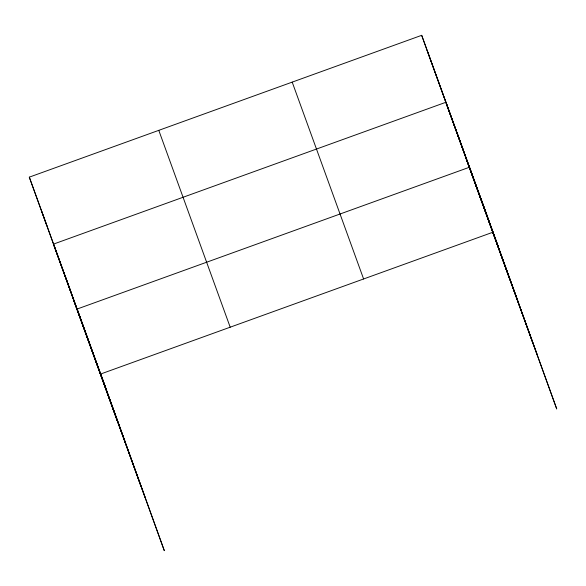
<?xml version="1.0" encoding="UTF-8"?>
<svg xmlns="http://www.w3.org/2000/svg" width="586" height="586" viewBox="0 0 586 586"><rect width="100%" height="100%" fill="white"/><g stroke="black" fill="none" stroke-linecap="round" stroke-linejoin="round"><path stroke-width="0.88" d="M493.09 232.166L100.704 374L164.314 550.679L29.3 177.148L421.686 35.321L556.7 408.852L421.686 35.321M427.135 50.462L498.54 247.307M446.327 103.766L517.731 300.618M466.104 158.696L537.509 355.541M292.202 82.121L363.606 278.973M158.784 130.348L230.195 327.193M29.3 177.148L106.154 389.141M53.941 245.6L125.345 442.445M73.719 300.523L145.123 497.375M481.311 199.687L486.761 214.828M457.747 134.729L463.196 149.87M533.135 343.894L469.525 167.208L77.14 309.034L140.75 485.721M509.571 278.929L445.961 102.25L53.575 244.076L117.185 420.763M65.361 276.555L70.811 291.696M41.438 210.616L46.887 225.757"/></g></svg>
